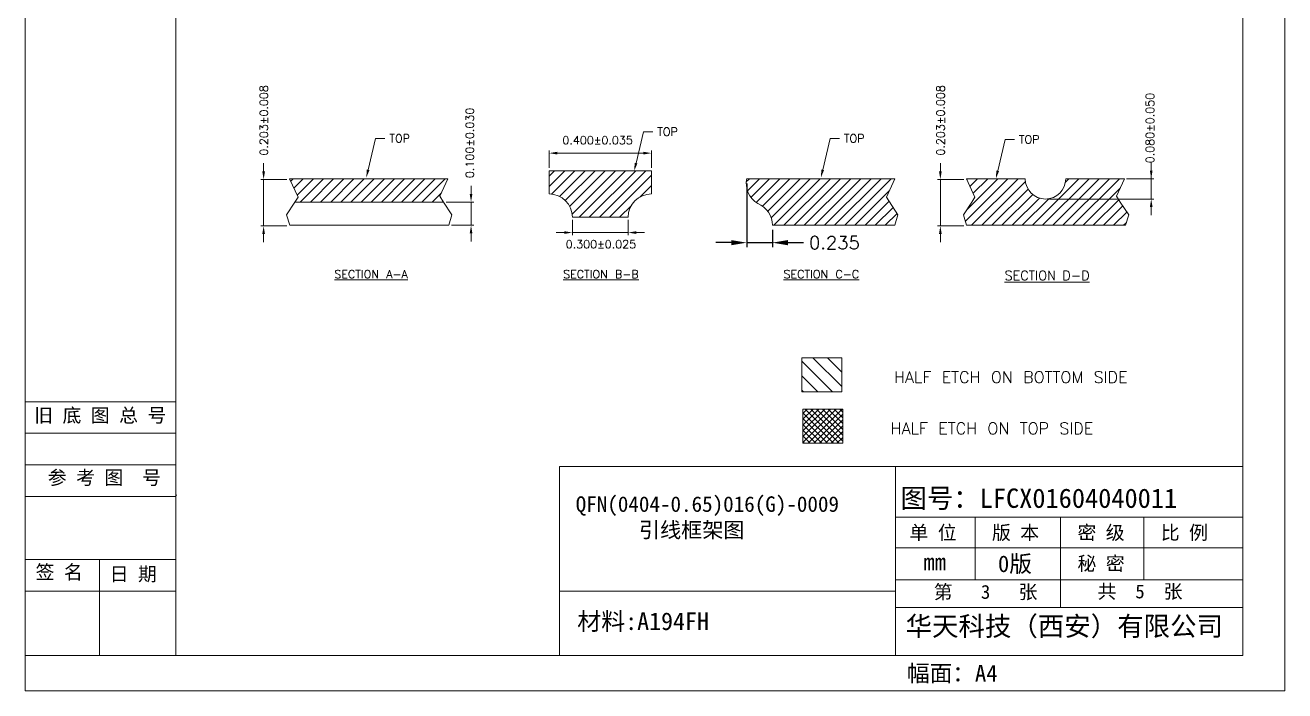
# Model space of a CAD drawing. Header units: millimetres. Extents: x 1670 to 1951, y 501 to 745.
# Drawn here: x 1878.33 to 1888.1, y 721.75 to 726.91 of the extents above; entities that cross this region are included whole.
import ezdxf
from ezdxf.enums import TextEntityAlignment as Align

# ---------------------------------------------------------------- set-up
doc = ezdxf.new("R2010")
doc.units = ezdxf.units.MM
doc.layers.get('Defpoints').update_dxf_attribs({"lineweight": 18})
doc.layers.add('1', color=7, linetype='Continuous', lineweight=18)
doc.layers.add('ETCH', color=4, linetype='Continuous', lineweight=15)
doc.layers.add('HALF ETCH ON TOP SIDE', color=6, linetype='Continuous')
doc.layers.add('标注', color=4, linetype='Continuous')
doc.styles.add('SIMPLEX', font='simplex.shx', dxfattribs={"bigfont": 'gbcbig.shx'})
doc.styles.get("Standard").update_dxf_attribs({"font": 'txt', "bigfont": 'gbcbig.shx'})
doc.styles.add('宋体', font='')
doc.styles.get('宋体').set_extended_font_data('宋体')
doc.dimstyles.get("Standard").update_dxf_attribs({"dimscale": 0.12, "dimtxt": 1, "dimasz": 1, "dimexe": 0.3, "dimexo": 0.3, "dimgap": 0.3, "dimtad": 0, "dimdec": 3, "dimzin": 0, "dimdsep": 46, "dimtxsty": 'SIMPLEX', "dimcen": 0.5, "dimdle": 2, "dimclrd": 256, "dimclre": 256, "dimclrt": 256, "dimadec": 0, "dimazin": 0, "dimtfac": 1, "dimtdec": 3, "dimtofl": 0, "dimtmove": 0, "dimatfit": 0, "dimfxl": 1, "dimtolj": 1, "dimtzin": 0, "dimarcsym": 0})

# ---------------------------------------------------------------- blocks, each defined once
blk = doc.blocks.new('*D96')
at = {"layer": 'Defpoints', "color": 0, "transparency": 16777216}
for p in [(1883.9244, 725.7163), (1884.1242, 725.3557), (1884.1242, 725.221)]:
    blk.add_point(p, dxfattribs=at)
at = {"layer": '标注', "lineweight": -2, "transparency": 16777216}
for p, q in [((1883.9244, 725.6803), (1883.9244, 725.185)), ((1884.1242, 725.3197), (1884.1242, 725.185)), ((1883.8044, 725.221), (1883.6844, 725.221)), ((1883.9244, 725.221), (1884.1242, 725.221)), ((1884.2442, 725.221), (1884.3642, 725.221))]:
    blk.add_line(p, q, dxfattribs=at)
at = {"layer": '标注', "transparency": 16777216}
for points in [[(1883.8044, 725.201), (1883.8044, 725.241), (1883.9244, 725.221)], [(1884.2442, 725.241), (1884.2442, 725.201), (1884.1242, 725.221)]]:
    blk.add_solid(points, dxfattribs=at)
at = {"layer": '标注', "lineweight": 5, "transparency": 16777216, "insert": (1884.6042, 725.221), "char_height": 0.102, "attachment_point": 5, "style": 'SIMPLEX'}
blk.add_mtext('\\A1;0.235', dxfattribs=at)

msp = doc.modelspace()

# ---------------------------------------------------------------- hatches: boundary and pattern name
at = {"layer": 'ETCH', "lineweight": 5}
h = msp.add_hatch(dxfattribs=at)
h.set_pattern_fill('ANSI31', color=256, scale=0.0175)
h.paths.add_polyline_path([(1882.3926, 725.7786), (1882.3926, 725.5983, -0.414214), (1882.5729, 725.418), (1883.0056, 725.418, -0.414214), (1883.1859, 725.5983), (1883.1859, 725.7786)])
h = msp.add_hatch(dxfattribs=at)
h.set_pattern_fill('ANSI31', color=256, scale=0.0175)
h.paths.add_polyline_path([(1881.6077, 725.7161), (1880.3818, 725.7161), (1880.4477, 725.5736), (1880.4232, 725.5358), (1881.5749, 725.5358), (1881.5454, 725.5813)])
h = msp.add_hatch(dxfattribs=at)
h.set_pattern_fill('ANSI31', color=256, scale=0.0175)
h.paths.add_polyline_path([(1885.0725, 725.7163), (1883.924, 725.7163, 0.314439), (1884.0096, 725.5236, -0.308764), (1884.1242, 725.3557), (1885.0723, 725.3557), (1885.096, 725.4361), (1885.0066, 725.5738)])
h = msp.add_hatch(dxfattribs=at)
h.set_pattern_fill('ANSI31', color=256, scale=0.0175)
h.set_pattern_definition([(45, (1883.80051, 730.403553), (-0.0392886, 0.0392886), [])])
h.paths.add_polyline_path([(1885.6036, 725.4358), (1885.6273, 725.3555), (1886.8613, 725.3555), (1886.885, 725.4358), (1886.8202, 725.5358), (1886.8049, 725.5593), (1886.7906, 725.5813), (1886.853, 725.7161), (1886.3968, 725.7161, -1), (1886.0832, 725.7161), (1885.6271, 725.7161), (1885.693, 725.5736), (1885.6684, 725.5358)])
at = {"layer": 'HALF ETCH ON TOP SIDE', "lineweight": 5, "ltscale": 3}
h = msp.add_hatch(dxfattribs=at)
h.set_pattern_fill('ANSI37', color=6, scale=0.01, angle=270, style=0)
h.set_pattern_definition([(315, (1.854302, 0.024307), (0.0224506403, 0.0224506403), []), (45, (1.854302, 0.024307), (-0.0224506403, 0.0224506403), [])])
h.paths.add_polyline_path([(1884.3605, 723.9316), (1884.3605, 723.6674), (1884.669, 723.6674), (1884.669, 723.9316)])
at = {"layer": '标注', "lineweight": 5}
h = msp.add_hatch(dxfattribs=at)
h.set_pattern_fill('ANSI31', color=256, scale=0.025, angle=90)
h.set_pattern_definition([(135, (1.845716, 0.06386), (-0.0561266008, -0.0561266008), [])])
h.paths.add_polyline_path([(1884.3519, 724.3287), (1884.3519, 724.0645), (1884.6604, 724.0645), (1884.6604, 724.3287)])

# ---------------------------------------------------------------- linework, layer by layer
at = {"color": 7, "lineweight": 5}
for p, q in [((1879.4988, 723.9884), (1878.3321, 723.9884)), ((1879.4988, 723.7441), (1878.3321, 723.7441)), ((1879.4988, 723.4998), (1878.3321, 723.4998)), ((1882.4744, 722.0223), (1882.4744, 723.4875)), ((1882.4744, 723.4875), (1887.77, 723.4875)), ((1885.0779, 723.4875), (1885.0779, 722.0223)), ((1879.4988, 723.2555), (1878.3321, 723.2555)), ((1879.5049, 723.2683), (1879.5049, 723.261)), ((1885.0779, 723.0954), (1887.77, 723.0954)), ((1885.6938, 723.0904), (1885.6938, 722.6085)), ((1886.3568, 723.0904), (1886.3568, 722.3941)), ((1887.0025, 723.0904), (1887.0025, 722.6085)), ((1885.0779, 722.8558), (1887.77, 722.8558)), ((1878.3321, 722.7673), (1879.4988, 722.7668)), ((1878.9091, 722.7673), (1878.9091, 722.0273)), ((1878.9091, 722.0273), (1878.9091, 722.7601)), ((1885.0779, 722.6085), (1887.77, 722.6085)), ((1879.4988, 722.522), (1878.3321, 722.522)), ((1885.0779, 722.522), (1882.4744, 722.522)), ((1885.0779, 722.3941), (1887.77, 722.3941)), ((1879.4981, 722.0215), (1878.3354, 722.0215))]:
    msp.add_line(p, q, dxfattribs=at)
for points in [[(1878.3321, 735.3062), (1888.095, 735.3062), (1888.095, 721.7491), (1878.3321, 721.7491)], [(1879.4988, 735.0313), (1887.77, 735.0313), (1887.77, 722.0223), (1879.4988, 722.0223)]]:
    msp.add_lwpolyline(points, close=True, dxfattribs=at)
at = {"layer": '1'}
msp.add_arc((1886.24, 725.7161, 0.0257), 0.1568, 180, 0, dxfattribs=at)
at = {"layer": '标注', "lineweight": 5}
for p, q in [((1883.0666, 725.8369, 0.0358), (1883.1245, 726.0805, 0.0358)), ((1883.1245, 726.0805, 0.0358), (1883.1959, 726.0805, 0.0358)), ((1880.9903, 725.7854, 0.0358), (1881.0482, 726.029, 0.0358)), ((1881.0482, 726.029, 0.0358), (1881.1196, 726.029, 0.0358)), ((1884.5136, 725.7854, 0.0358), (1884.5714, 726.029, 0.0358)), ((1884.5714, 726.029, 0.0358), (1884.6429, 726.029, 0.0358)), ((1885.8697, 725.7774, 0.0257), (1885.9276, 726.021, 0.0257)), ((1885.9276, 726.021, 0.0257), (1885.999, 726.021, 0.0257)), ((1882.3926, 725.7996, 0.0358), (1882.3926, 725.9356, 0.0358)), ((1882.4556, 725.9146, 0.0358), (1882.9257, 725.9146, 0.0358)), ((1883.1229, 725.9146, 0.0358), (1882.9257, 725.9146, 0.0358)), ((1883.1859, 725.7996, 0.0358), (1883.1859, 725.9356, 0.0358)), ((1880.1801, 725.7737, 0.0358), (1880.1801, 725.8367, 0.0358)), ((1885.4253, 725.7737, 0.0358), (1885.4253, 725.8367, 0.0358)), ((1887.0596, 725.7791, 0.0257), (1887.0596, 725.8421, 0.0257)), ((1880.3612, 725.7107, 0.0358), (1880.1591, 725.7107, 0.0358)), ((1880.1801, 725.3504, 0.0358), (1880.1801, 725.7107, 0.0358)), ((1885.6064, 725.7107, 0.0358), (1885.4043, 725.7107, 0.0358)), ((1885.4253, 725.3504, 0.0358), (1885.4253, 725.7107, 0.0358)), ((1886.8677, 725.7161, 0.0257), (1887.0806, 725.7161, 0.0257)), ((1887.0598, 725.5593, 0.0257), (1887.0598, 725.7396, 0.0257)), ((1881.7879, 725.5988, 0.0358), (1881.7879, 725.6618, 0.0358)), ((1881.5959, 725.5358, 0.0358), (1881.8089, 725.5358, 0.0358)), ((1881.7879, 725.3555, 0.0358), (1881.7879, 725.5358, 0.0358)), ((1886.2703, 725.5593, 0.0257), (1887.0808, 725.5593, 0.0257)), ((1887.0598, 725.4963, 0.0257), (1887.0598, 725.4333, 0.0257)), ((1882.5729, 725.397, 0.0358), (1882.5729, 725.2782, 0.0358)), ((1883.0056, 725.397, 0.0358), (1883.0056, 725.2782, 0.0358)), ((1880.3612, 725.3504, 0.0358), (1880.1591, 725.3504, 0.0358)), ((1880.1801, 725.2874, 0.0358), (1880.1801, 725.2244, 0.0358)), ((1881.6373, 725.3555, 0.0358), (1881.8089, 725.3555, 0.0358)), ((1881.7879, 725.2925, 0.0358), (1881.7879, 725.2295, 0.0358)), ((1882.5099, 725.2992, 0.0358), (1882.4469, 725.2992, 0.0358)), ((1882.5729, 725.2992, 0.0358), (1883.0056, 725.2992, 0.0358)), ((1883.0686, 725.2992, 0.0358), (1883.1316, 725.2992, 0.0358)), ((1885.6064, 725.3504, 0.0358), (1885.4043, 725.3504, 0.0358)), ((1885.4253, 725.2874, 0.0358), (1885.4253, 725.2244, 0.0358))]:
    msp.add_line(p, q, dxfattribs=at)
at = {"layer": '标注', "color": 7, "lineweight": 5}
for p, q in [((1882.3926, 725.5983, 0.0257), (1882.3926, 725.7786, 0.0257)), ((1883.1859, 725.7786, 0.0257), (1882.3926, 725.7786, 0.0257)), ((1883.1859, 725.5983, 0.0257), (1883.1859, 725.7786, 0.0257)), ((1880.3818, 725.7161, 0.0257), (1881.6077, 725.7161, 0.0257)), ((1880.3818, 725.7161, 0.0257), (1880.4477, 725.5736, 0.0257)), ((1881.6077, 725.7161, 0.0257), (1881.5454, 725.5813, 0.0257)), ((1883.9244, 725.7163, 0.0257), (1885.0725, 725.7163, 0.0257)), ((1885.0725, 725.7163, 0.0257), (1885.0066, 725.5738, 0.0257)), ((1885.6271, 725.7161, 0.0257), (1886.0832, 725.7161, 0.0257)), ((1885.6271, 725.7161, 0.0257), (1885.693, 725.5736, 0.0257)), ((1886.3968, 725.7161, 0.0257), (1886.853, 725.7161, 0.0257)), ((1886.853, 725.7161, 0.0257), (1886.7906, 725.5813, 0.0257)), ((1881.5454, 725.5813, 0.0257), (1881.5749, 725.5358, 0.0257)), ((1886.7906, 725.5813, 0.0257), (1886.8202, 725.5358, 0.0257)), ((1880.4232, 725.5358, 0.0257), (1880.3583, 725.4358, 0.0257)), ((1880.4477, 725.5736, 0.0257), (1880.4232, 725.5358, 0.0257)), ((1881.5749, 725.5358, 0.0257), (1880.4232, 725.5358, 0.0257)), ((1881.5749, 725.5358, 0.0257), (1881.6398, 725.4358, 0.0257)), ((1885.0066, 725.5738, 0.0257), (1885.096, 725.4361, 0.0257)), ((1885.6684, 725.5358, 0.0257), (1885.6036, 725.4358, 0.0257)), ((1885.693, 725.5736, 0.0257), (1885.6684, 725.5358, 0.0257)), ((1886.8202, 725.5358, 0.0257), (1886.885, 725.4358, 0.0257)), ((1880.3583, 725.4358, 0.0257), (1880.382, 725.3555, 0.0257)), ((1881.6398, 725.4358, 0.0257), (1881.6161, 725.3555, 0.0257)), ((1882.5729, 725.418, 0.0257), (1883.0056, 725.418, 0.0257)), ((1885.096, 725.4361, 0.0257), (1885.0723, 725.3557, 0.0257)), ((1885.6036, 725.4358, 0.0257), (1885.6273, 725.3555, 0.0257)), ((1886.885, 725.4358, 0.0257), (1886.8613, 725.3555, 0.0257)), ((1880.382, 725.3555, 0.0257), (1881.6163, 725.3555, 0.0257)), ((1885.0725, 725.3557, 0.0257), (1884.1242, 725.3557, 0.0257)), ((1885.6273, 725.3555, 0.0257), (1886.8615, 725.3555, 0.0257)), ((1884.3519, 724.3287), (1884.3519, 724.0645)), ((1884.6604, 724.3287), (1884.3519, 724.3287)), ((1884.6604, 724.0645), (1884.6604, 724.3287)), ((1884.3519, 724.0645), (1884.6604, 724.0645)), ((1884.3605, 723.9316), (1884.3605, 723.6674)), ((1884.669, 723.9316), (1884.3605, 723.9316)), ((1884.669, 723.6674), (1884.669, 723.9316)), ((1884.3605, 723.6674), (1884.669, 723.6674))]:
    msp.add_line(p, q, dxfattribs=at)
for centre, radius, start, end in [((1884.1048, 725.6813, 0.0257), 0.1842, 168.33, 238.85486), ((1882.3926, 725.418, 0.0257), 0.1803, 0, 90), ((1883.1859, 725.418, 0.0257), 0.1803, 90, 180), ((1883.9439, 725.3557, 0.0257), 0.1803, 0, 68.6352)]:
    msp.add_arc(centre, radius, start, end, dxfattribs=at)
at = {"layer": '标注', "lineweight": 5}
for points in [[(1882.4556, 725.9251, 0.0358), (1882.4556, 725.9041, 0.0358), (1882.3926, 725.9146, 0.0358)], [(1883.1229, 725.9251, 0.0358), (1883.1229, 725.9041, 0.0358), (1883.1859, 725.9146, 0.0358)], [(1881.0005, 725.783, 0.0358), (1880.9757, 725.7241, 0.0358), (1880.9801, 725.7878, 0.0358)], [(1883.0768, 725.8345, 0.0358), (1883.052, 725.7756, 0.0358), (1883.0564, 725.8393, 0.0358)], [(1884.5238, 725.783, 0.0358), (1884.499, 725.7241, 0.0358), (1884.5034, 725.7878, 0.0358)], [(1885.8799, 725.775, 0.0257), (1885.8552, 725.7161, 0.0257), (1885.8595, 725.7798, 0.0257)], [(1887.0491, 725.7791, 0.0257), (1887.0701, 725.7791, 0.0257), (1887.0596, 725.7161, 0.0257)], [(1880.1696, 725.7737, 0.0358), (1880.1906, 725.7737, 0.0358), (1880.1801, 725.7107, 0.0358)], [(1885.4148, 725.7737, 0.0358), (1885.4358, 725.7737, 0.0358), (1885.4253, 725.7107, 0.0358)], [(1881.7774, 725.5988, 0.0358), (1881.7984, 725.5988, 0.0358), (1881.7879, 725.5358, 0.0358)], [(1887.0493, 725.4963, 0.0257), (1887.0703, 725.4963, 0.0257), (1887.0598, 725.5593, 0.0257)], [(1880.1696, 725.2874, 0.0358), (1880.1906, 725.2874, 0.0358), (1880.1801, 725.3504, 0.0358)], [(1881.7774, 725.2925, 0.0358), (1881.7984, 725.2925, 0.0358), (1881.7879, 725.3555, 0.0358)], [(1882.5099, 725.3097, 0.0358), (1882.5099, 725.2887, 0.0358), (1882.5729, 725.2992, 0.0358)], [(1883.0686, 725.3097, 0.0358), (1883.0686, 725.2887, 0.0358), (1883.0056, 725.2992, 0.0358)], [(1885.4148, 725.2874, 0.0358), (1885.4358, 725.2874, 0.0358), (1885.4253, 725.3504, 0.0358)]]:
    msp.add_solid(points, dxfattribs=at)

# ---------------------------------------------------------------- texts
at = {"color": 7, "lineweight": 5, "style": '宋体'}
for s, height, p in [('图号：LFCX01604040011', 0.15, (1885.1164, 723.1663, 0.0048)), ('单 位', 0.10737, (1885.1858, 722.9212)), ('版 本', 0.10737, (1885.8248, 722.9212)), ('密 级', 0.10737, (1886.4878, 722.9212)), ('比 例', 0.10737, (1887.1335, 722.9212)), ('mm', 0.12884, (1885.2943, 722.6833)), ('0版', 0.12884, (1885.8717, 722.6688)), ('秘 密', 0.10737, (1886.4878, 722.6817)), ('幅面：A4', 0.12884, (1885.1661, 721.8207))]:
    msp.add_text(s, height=height, dxfattribs=at).set_placement(p)
at = {"color": 7, "lineweight": 5, "attachment_point": 1, "style": '宋体'}
for s, insert, char_height in [('{\\fSimSun|b0|i0|c134|p2;旧 底 图 总 号}', (1878.4018, 723.9369), 0.107365), ('{\\fSimSun|b0|i0|c134|p2;参 考 图  号}', (1878.5073, 723.4545), 0.107365), ('{\\fSimSun|b0|i0|c134|p2; 签 名}', (1878.3395, 722.7225), 0.107365), ('{\\fSimSun|b0|i0|c134|p2; 日 期}', (1878.9135, 722.708), 0.107365), ('{\\fSimSun|b0|i0|c134|p2;第   \\fSimSun|b0|i0|c0|p2;3\\fSimSun|b0|i0|c134|p2;   张}', (1885.3738, 722.5692), 0.107365), ('{\\fSimSun|b0|i0|c134|p2;共  5  张}', (1886.6436, 722.5728), 0.107365), ('材料:A194FH', (1882.6108, 722.3563, 0.0048), 0.13627), ('{\\fSimSun|b0|i0|c134|p2;华天科技（西安）有限公司}', (1885.1555, 722.3251), 0.150312)]:
    msp.add_mtext(s, dxfattribs=dict(at, insert=insert, char_height=char_height))
at = {"color": 7, "lineweight": 5, "insert": (1882.599, 723.2556), "char_height": 0.12, "width": 3.167769, "attachment_point": 1, "style": '宋体'}
msp.add_mtext('{\\C0;\\f宋体|b0|i0|c134|p2;QFN(0404-0.65)016(G)-0009\\f宋体|b0|i0|c134|p2;           \\P      引线框架图\\P     }', dxfattribs=at)
at = {"layer": '标注', "lineweight": 5}
for s, p in [('HALF ETCH ON BOTTOM SIDE', (1886.876, 724.1789)), ('HALF ETCH ON TOP SIDE', (1886.6103, 723.7818))]:
    msp.add_text(s, height=0.09, dxfattribs=at).set_placement(p, align=Align.MIDDLE_RIGHT)
at = {"layer": '标注', "lineweight": 5, "char_height": 0.063, "attachment_point": 5, "rotation": 90}
for s, insert in [('\\A1;0.203%%p0.008', (1880.1822, 726.1682, 0.0358)), ('\\A1;0.203%%p0.008', (1885.4275, 726.1682, 0.0358)), ('\\A1;0.080%%P0.050', (1887.0501, 726.1087, 0.0257)), ('\\A1;0.100%%P0.030', (1881.7783, 725.994, 0.0358))]:
    msp.add_mtext(s, dxfattribs=dict(at, insert=insert))
at = {"layer": '标注', "lineweight": 5, "char_height": 0.063, "attachment_point": 5}
for s, insert in [('\\A1;TOP', (1883.3108, 726.0805, 0.0358)), ('\\A1;TOP', (1881.2345, 726.029, 0.0358)), ('\\A1;TOP', (1884.7577, 726.029, 0.0358)), ('\\A1;TOP', (1886.1139, 726.021, 0.0257)), ('\\A1;0.300%%P0.025', (1882.7943, 725.2091, 0.0358)), ('\\A1;{\\LSECTION A-A}', (1881.013, 724.9765, 0.0358)), ('\\A1;{\\LSECTION B-B}', (1882.7943, 724.9765, 0.0358)), ('\\A1;{\\LSECTION C-C}', (1884.5029, 724.9765, 0.0358))]:
    msp.add_mtext(s, dxfattribs=dict(at, insert=insert))
at = {"layer": '标注', "color": 1, "lineweight": 5, "insert": (1882.7686, 726.0147, 0.0358), "char_height": 0.063, "attachment_point": 5}
msp.add_mtext('\\A1;0.400±0.035', dxfattribs=at)
at = {"layer": '标注', "lineweight": 5, "insert": (1886.2525, 724.9664, -0.0052), "char_height": 0.072576, "attachment_point": 5, "style": 'SIMPLEX'}
msp.add_mtext('{\\LSECTION D-D}', dxfattribs=at)

# ---------------------------------------------------------------- dimensions: what is measured, and where the dimension line sits
at = {"layer": '标注', "lineweight": 5}
dim = msp.add_linear_dim(base=(1884.1242, 725.221, 0.0107), p1=(1883.9244, 725.7163, 0.0257), p2=(1884.1242, 725.3557, 0.0257), text='0.235', dimstyle='Standard', override={"dimtxt": 0.85, "dimtxsty": 'SIMPLEX', "dimtofl": 1, "dimarcsym": 2}, dxfattribs=at)
dim.commit()
dim.dimension.update_dxf_attribs({"geometry": '*D96', "text_midpoint": (1884.6042, 725.221, 0.0107)})

doc.saveas('drawing.dxf')
